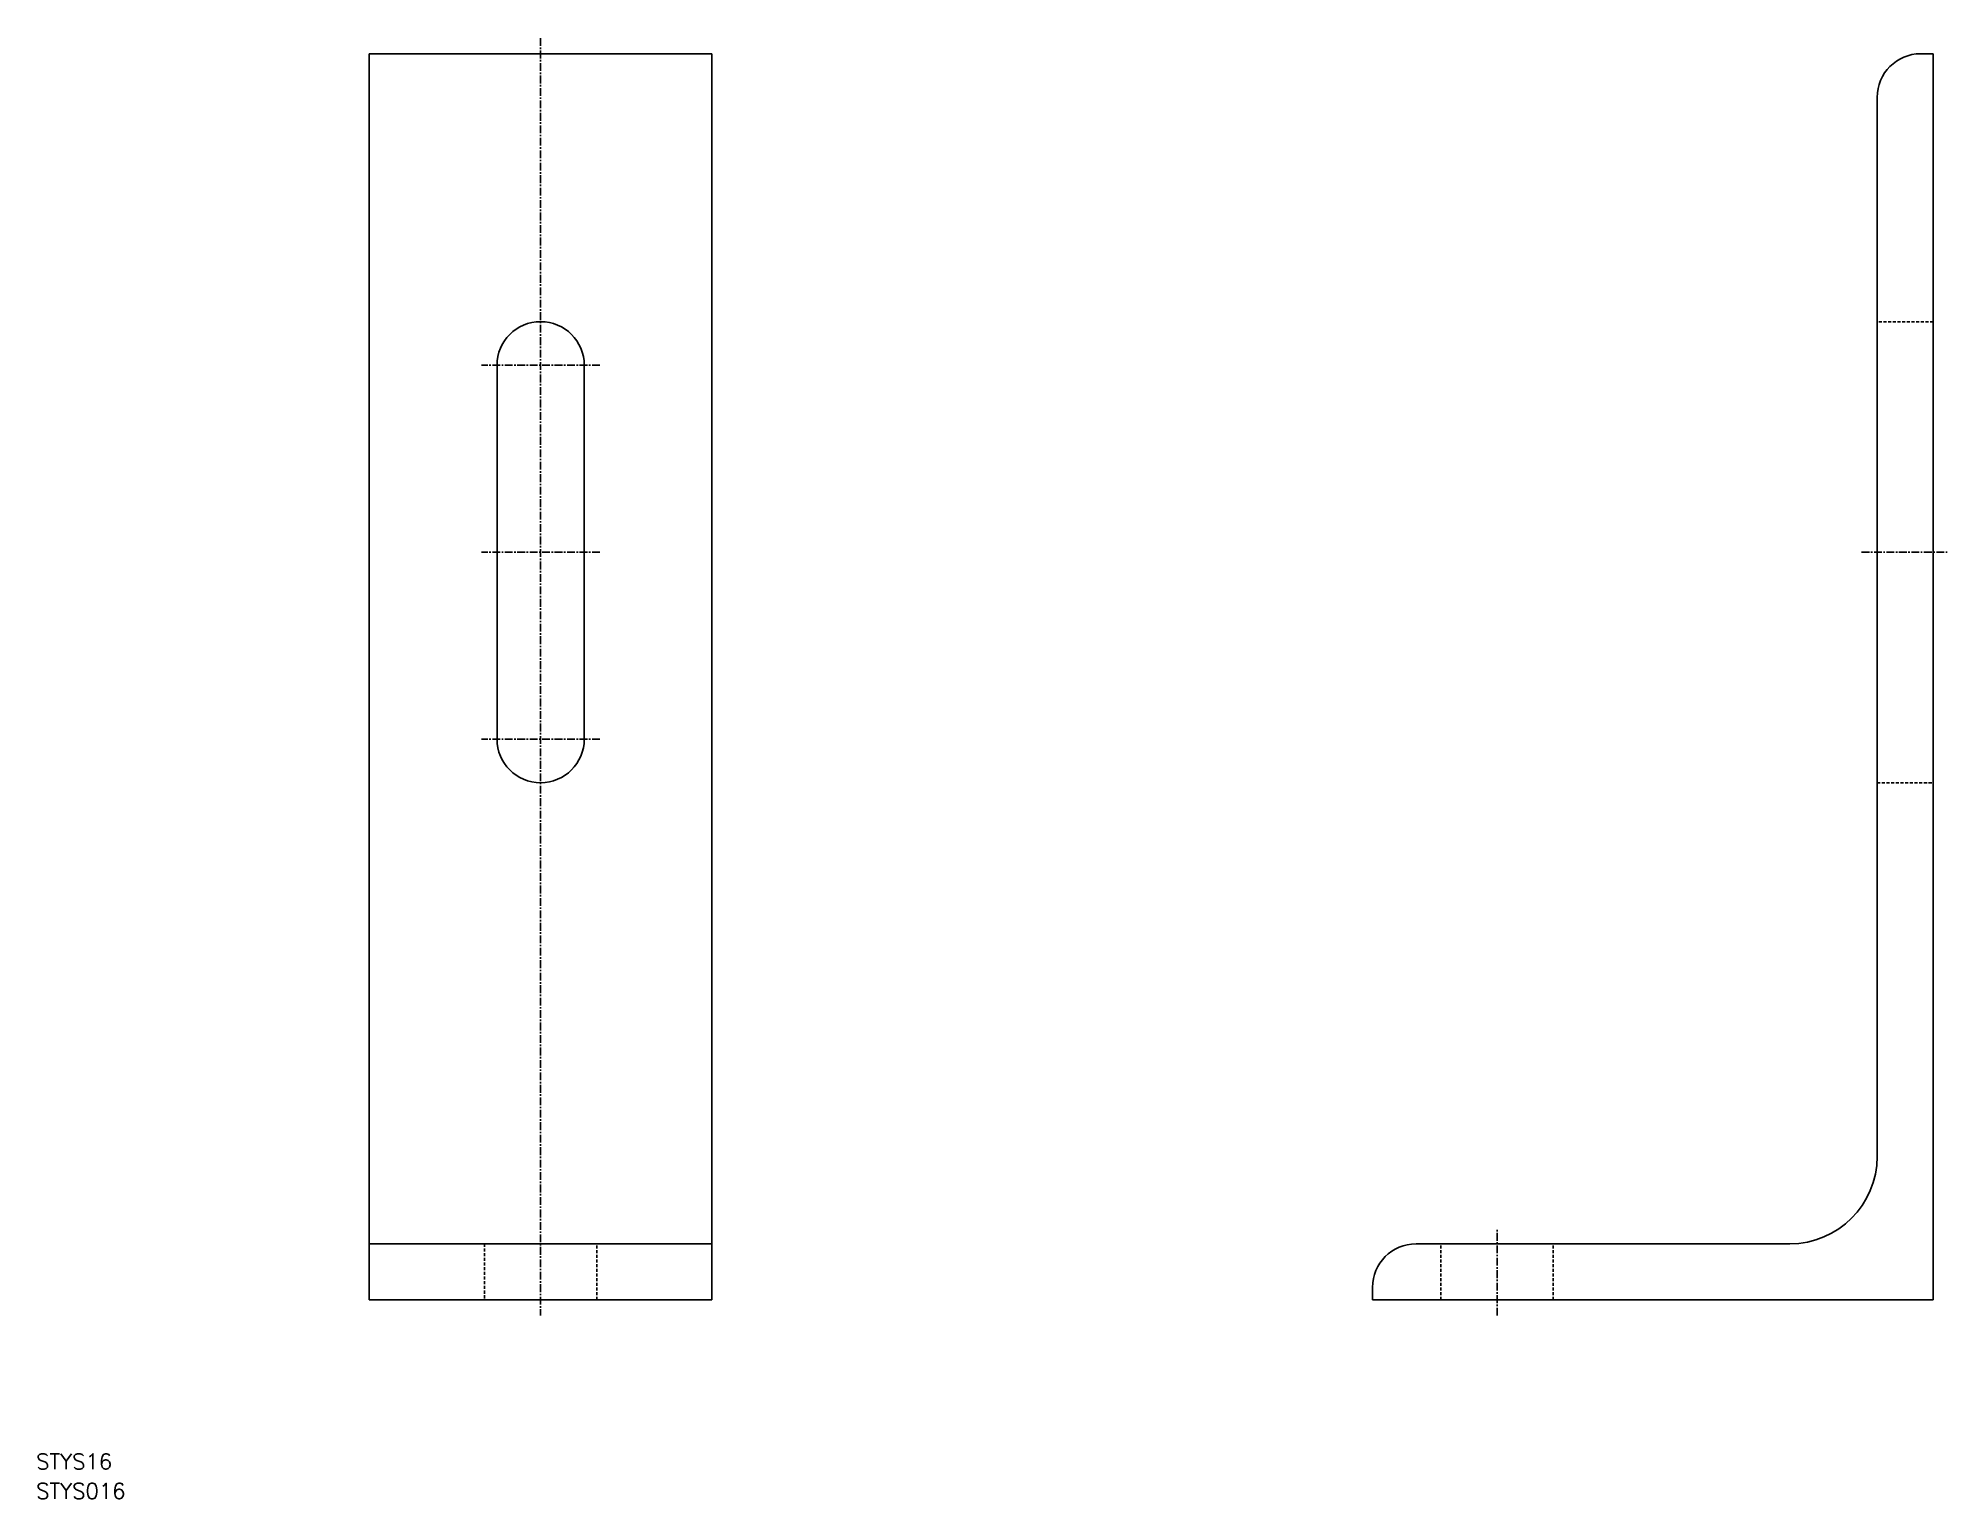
# Model space of a CAD drawing. Extents: x 2 to 309, y 2 to 237.
import ezdxf

# ---------------------------------------------------------------- set-up
doc = ezdxf.new("R2010")
doc.units = 0
doc.linetypes.add('CENTER', pattern=[2, 1.25, -0.25, 0.25, -0.25])
doc.linetypes.add('DASHED', pattern=[0.75, 0.5, -0.25])
doc.layers.get('0').update_dxf_attribs({"linetype": 'CONTINUOUS'})
doc.layers.add('CENTER', color=1, linetype='CENTER')
doc.styles.get("Standard").update_dxf_attribs({"font": 'txt.shx', "bigfont": 'extfont2.shx'})

msp = doc.modelspace()

# ---------------------------------------------------------------- linework, layer by layer
at = {"color": 7, "linetype": 'CONTINUOUS'}
for p, q in [((55.32, 234.36), (55.32, 34.36)), ((110.32, 234.36), (55.32, 234.36)), ((110.32, 234.36), (110.32, 34.36)), ((306.32, 234.36), (304.32, 234.36)), ((306.32, 34.36), (306.32, 234.36)), ((297.32, 57.36), (297.32, 227.36)), ((75.82, 184.36), (75.82, 124.36)), ((89.82, 184.36), (89.82, 124.36)), ((55.32, 43.36), (110.32, 43.36)), ((223.32, 43.36), (283.32, 43.36)), ((55.32, 34.36), (110.32, 34.36)), ((216.32, 34.36), (216.32, 36.36)), ((216.32, 34.36), (306.32, 34.36))]:
    msp.add_line(p, q, dxfattribs=at)
at = {"color": 3, "linetype": 'DASHED'}
for p, q in [((306.32, 191.36), (297.32, 191.36)), ((297.32, 117.36), (306.32, 117.36)), ((73.82, 43.36), (73.82, 34.36)), ((91.82, 34.36), (91.82, 43.36)), ((227.32, 34.36), (227.32, 43.36)), ((245.32, 34.36), (245.32, 43.36))]:
    msp.add_line(p, q, dxfattribs=at)
at = {"color": 7, "linetype": 'CONTINUOUS'}
for centre, radius, start, end in [((304.32, 227.36), 7, 90, 180), ((82.82, 184.36), 7, 0, 180), ((82.82, 124.36), 7, 180, 0), ((283.32, 57.36), 14, 270, 0), ((223.32, 36.36), 7, 90, 180)]:
    msp.add_arc(centre, radius, start, end, dxfattribs=at)
at = {"layer": 'CENTER', "color": 1, "linetype": 'CENTER'}
for p, q in [((82.82, 236.86), (82.82, 31.86)), ((92.32, 184.36), (73.32, 184.36)), ((92.32, 154.36), (73.32, 154.36)), ((294.82, 154.36), (308.82, 154.36)), ((92.32, 124.36), (73.32, 124.36)), ((236.32, 31.86), (236.32, 45.86))]:
    msp.add_line(p, q, dxfattribs=at)

# ---------------------------------------------------------------- texts
at = {"color": 7, "linetype": 'CONTINUOUS'}
for s, p in [('STYS16', (1.86, 7.17)), ('STYS016', (1.86, 2.44))]:
    msp.add_text(s, height=2.5, dxfattribs=at).set_placement(p)

doc.saveas('drawing.dxf')
